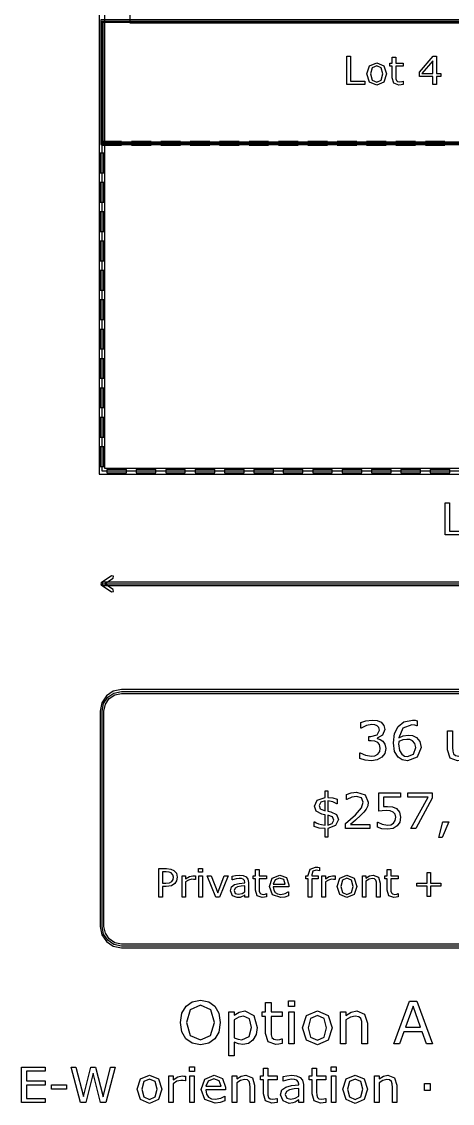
# Model space of a CAD drawing. Extents: x -1 to 182, y 89 to 480.
# Drawn here: x 0.4 to 23.7, y 311.1 to 369.6 of the extents above; entities that cross this region are included whole.
import ezdxf

# ---------------------------------------------------------------- set-up
doc = ezdxf.new("R2010")
doc.units = 0

msp = doc.modelspace()

# ---------------------------------------------------------------- linework, layer by layer
at = {"layer": 'Layer 1', "color": 7}
for points in [[(4.603848, 464.767334), (4.603848, 345.123108), (64.187733, 345.123108), (64.187733, 464.767334), (4.603848, 464.767334)], [(4.92114, 464.450042), (63.870439, 464.450042), (63.870439, 345.440402), (4.92114, 345.440402), (4.92114, 464.450042)], [(4.762494, 369.623391), (64.029086, 369.623391), (64.029086, 363.008816), (4.762494, 363.008816), (4.762494, 369.623391)], [(4.82864, 369.557245), (63.96294, 369.557245), (63.96294, 363.074962), (4.82864, 363.074962), (4.82864, 369.557245)], [(4.762494, 363.008816), (64.029086, 363.008816), (64.029086, 345.281755), (4.762494, 345.281755), (4.762494, 363.008816)], [(17.280577, 326.424533), (17.204355, 326.601523), (16.958892, 326.690666), (16.958892, 326.155815), (17.196603, 326.234621), (17.280577, 326.424533), (17.280577, 326.424533)], [(2.840908, 311.87531), (2.034757, 311.87531), (2.034757, 312.109145), (2.840908, 312.109145), (2.840908, 311.87531)]]:
    msp.add_lwpolyline(points, close=True, dxfattribs=at)
for points in [[(6.257491, 381.622127), (6.257491, 369.53089), (62.534089, 369.53089), (62.534089, 381.622127), (6.257491, 381.622127)], [(4.696348, 369.689537), (4.696348, 362.94267), (64.095232, 362.94267), (64.095232, 369.689537), (4.696348, 369.689537)], [(18.957475, 366.183812), (17.983893, 366.183812), (17.983893, 367.722735), (18.188531, 367.722735), (18.188531, 366.365713), (18.957475, 366.365713), (18.957475, 366.183812)], [(20.130529, 366.760521), (19.985835, 366.315069), (19.598262, 366.151774), (19.208622, 366.315069), (19.064962, 366.760521), (19.208622, 367.20597), (19.598262, 367.370303), (19.985835, 367.20597), (20.130529, 366.760521), (20.130529, 366.760521)], [(21.030731, 366.194147), (20.910842, 366.170387), (20.79612, 366.161074), (20.527403, 366.25616), (20.435419, 366.561049), (20.435419, 367.174964), (20.304161, 367.174964), (20.304161, 367.338262), (20.435419, 367.338262), (20.435419, 367.670025), (20.629723, 367.670025), (20.629723, 367.338262), (21.030731, 367.338262), (21.030731, 367.174964), (20.629723, 367.174964), (20.629723, 366.648899), (20.633858, 366.506273), (20.662797, 366.411189), (20.724808, 366.350211), (20.846765, 366.331611), (20.945983, 366.345052), (21.020397, 366.368811), (21.030732, 366.368811), (21.030731, 366.194147)], [(23.061612, 366.61686), (22.833203, 366.61686), (22.833203, 366.183812), (22.634766, 366.183812), (22.634766, 366.61686), (21.897861, 366.61686), (21.897861, 366.854572), (22.643034, 367.722735), (22.833203, 367.722735), (22.833203, 366.782225), (23.061612, 366.782225), (23.061612, 366.61686)], [(22.634766, 366.782225), (22.634766, 367.476755), (22.03842, 366.782225), (22.634766, 366.782225)], [(19.930025, 366.760521), (19.842175, 367.093316), (19.598262, 367.202869), (19.352283, 367.093316), (19.265466, 366.760521), (19.353316, 366.430824), (19.598262, 366.319204), (19.841141, 366.429792), (19.930025, 366.760521), (19.930025, 366.760521)], [(4.762494, 363.101317), (4.762494, 362.916315), (5.820826, 362.916315), (5.820826, 363.101317), (4.762494, 363.101317)], [(6.349992, 363.101317), (6.349992, 362.916315), (7.408324, 362.916315), (7.408324, 363.101317), (6.349992, 363.101317)], [(7.93749, 363.101317), (7.93749, 362.916315), (8.995822, 362.916315), (8.995822, 363.101317), (7.93749, 363.101317)], [(9.524988, 363.101317), (9.524988, 362.916315), (10.58332, 362.916315), (10.58332, 363.101317), (9.524988, 363.101317)], [(11.112486, 363.101317), (11.112486, 362.916315), (12.170818, 362.916315), (12.170818, 363.101317), (11.112486, 363.101317)], [(12.699984, 363.101317), (12.699984, 362.916315), (13.758316, 362.916315), (13.758316, 363.101317), (12.699984, 363.101317)], [(14.287482, 363.101317), (14.287482, 362.916315), (15.345814, 362.916315), (15.345814, 363.101317), (14.287482, 363.101317)], [(15.87498, 363.101317), (15.87498, 362.916315), (16.933312, 362.916315), (16.933312, 363.101317), (15.87498, 363.101317)], [(17.462478, 363.101317), (17.462478, 362.916315), (18.52081, 362.916315), (18.52081, 363.101317), (17.462478, 363.101317)], [(19.049976, 363.101317), (19.049976, 362.916315), (20.108308, 362.916315), (20.108308, 363.101317), (19.049976, 363.101317)], [(20.637474, 363.101317), (20.637474, 362.916315), (21.695806, 362.916315), (21.695806, 363.101317), (20.637474, 363.101317)], [(22.224972, 363.101317), (22.224972, 362.916315), (23.283304, 362.916315), (23.283304, 363.101317), (22.224972, 363.101317)], [(4.669993, 362.47965), (4.669993, 361.421318), (4.854995, 361.421318), (4.854995, 362.47965), (4.669993, 362.47965)], [(4.669993, 360.892152), (4.669993, 359.83382), (4.854995, 359.83382), (4.854995, 360.892152), (4.669993, 360.892152)], [(4.669993, 359.304654), (4.669993, 358.246322), (4.854995, 358.246322), (4.854995, 359.304654), (4.669993, 359.304654)], [(4.669993, 357.717156), (4.669993, 356.658824), (4.854995, 356.658824), (4.854995, 357.717156), (4.669993, 357.717156)], [(4.669993, 356.129658), (4.669993, 355.071326), (4.854995, 355.071326), (4.854995, 356.129658), (4.669993, 356.129658)], [(4.669993, 354.54216), (4.669993, 353.483828), (4.854995, 353.483828), (4.854995, 354.54216), (4.669993, 354.54216)], [(4.669993, 352.954662), (4.669993, 351.89633), (4.854995, 351.89633), (4.854995, 352.954662), (4.669993, 352.954662)], [(4.669993, 351.367164), (4.669993, 350.308832), (4.854995, 350.308832), (4.854995, 351.367164), (4.669993, 351.367164)], [(4.669993, 349.779666), (4.669993, 348.721334), (4.854995, 348.721334), (4.854995, 349.779666), (4.669993, 349.779666)], [(4.669993, 348.192168), (4.669993, 347.133836), (4.854995, 347.133836), (4.854995, 348.192168), (4.669993, 348.192168)], [(4.669993, 346.60467), (4.669993, 345.546338), (4.854995, 345.546338), (4.854995, 346.60467), (4.669993, 346.60467)], [(5.027077, 345.374256), (5.027077, 345.189254), (6.085409, 345.189254), (6.085409, 345.374256), (5.027077, 345.374256)], [(6.614575, 345.374256), (6.614575, 345.189254), (7.672907, 345.189254), (7.672907, 345.374256), (6.614575, 345.374256)], [(8.202073, 345.374256), (8.202073, 345.189254), (9.260405, 345.189254), (9.260405, 345.374256), (8.202073, 345.374256)], [(9.789571, 345.374256), (9.789571, 345.189254), (10.847903, 345.189254), (10.847903, 345.374256), (9.789571, 345.374256)], [(11.377069, 345.374256), (11.377069, 345.189254), (12.435401, 345.189254), (12.435401, 345.374256), (11.377069, 345.374256)], [(12.964567, 345.374256), (12.964567, 345.189254), (14.022899, 345.189254), (14.022899, 345.374256), (12.964567, 345.374256)], [(14.552065, 345.374256), (14.552065, 345.189254), (15.610397, 345.189254), (15.610397, 345.374256), (14.552065, 345.374256)], [(16.139563, 345.374256), (16.139563, 345.189254), (17.197895, 345.189254), (17.197895, 345.374256), (16.139563, 345.374256)], [(17.727061, 345.374256), (17.727061, 345.189254), (18.785393, 345.189254), (18.785393, 345.374256), (17.727061, 345.374256)], [(19.314559, 345.374256), (19.314559, 345.189254), (20.372891, 345.189254), (20.372891, 345.374256), (19.314559, 345.374256)], [(20.902057, 345.374256), (20.902057, 345.189254), (21.960389, 345.189254), (21.960389, 345.374256), (20.902057, 345.374256)], [(22.489555, 345.374256), (22.489555, 345.189254), (23.547887, 345.189254), (23.547887, 345.374256), (22.489555, 345.374256)], [(24.392925, 341.842176), (23.297644, 341.842176), (23.297644, 343.573464), (23.527862, 343.573464), (23.527862, 342.046815), (24.392925, 342.046815), (24.392925, 341.842176)], [(5.279774, 339.624743), (4.723737, 339.254224), (4.692681, 339.196346), (4.723737, 339.138468), (5.279774, 338.767949), (5.375892, 338.787581), (5.356771, 338.883699), (4.888067, 339.196346), (5.356772, 339.508988), (5.375894, 339.605106), (5.279776, 339.624738), (5.279774, 339.624743)], [(4.762494, 339.288847), (4.762494, 339.103845), (64.029086, 339.103845), (64.029086, 339.288847), (4.762494, 339.288847)], [(4.762494, 339.196346), (64.029086, 339.196346)], [(5.820826, 333.481456), (5.367594, 333.389978), (4.997523, 333.140491), (4.748036, 332.77042), (4.656557, 332.317188), (4.656557, 320.675536), (4.748036, 320.222304), (4.997523, 319.852233), (5.367594, 319.602746), (5.820826, 319.511268), (62.970754, 319.511268), (63.423986, 319.602746), (63.794057, 319.852233), (64.043544, 320.222304), (64.135022, 320.675536), (64.135022, 332.317188), (64.043544, 332.77042), (63.794057, 333.140491), (63.423986, 333.389978), (62.970754, 333.481456), (5.820826, 333.481456)], [(5.820826, 333.37552), (62.970754, 333.37552), (63.38347, 333.292606), (63.719788, 333.066222), (63.946172, 332.729904), (64.029086, 332.317188), (64.029086, 320.675536), (63.946172, 320.26282), (63.719788, 319.926502), (63.38347, 319.700118), (62.970754, 319.617204), (5.820826, 319.617204), (5.40811, 319.700118), (5.071792, 319.926502), (4.845408, 320.26282), (4.762494, 320.675536), (4.762494, 332.317188), (4.845408, 332.729904), (5.071792, 333.066222), (5.40811, 333.292606), (5.820826, 333.37552), (5.820826, 333.37552)], [(5.820826, 333.269584), (62.970754, 333.269584), (63.342955, 333.195235), (63.64552, 332.991954), (63.848801, 332.689389), (63.92315, 332.317188), (63.92315, 320.675536), (63.848801, 320.303335), (63.64552, 320.00077), (63.342955, 319.797489), (62.970754, 319.72314), (5.820826, 319.72314), (5.448625, 319.797489), (5.14606, 320.00077), (4.942779, 320.303335), (4.868431, 320.675536), (4.868431, 332.317188), (4.942779, 332.689389), (5.14606, 332.991954), (5.448625, 333.195235), (5.820826, 333.269584), (5.820826, 333.269584)], [(19.924017, 330.690286), (20.036284, 330.536809), (20.080338, 330.298063), (20.027758, 330.032318), (19.879963, 329.821996), (19.628428, 329.6742), (19.312944, 329.627305), (18.966196, 329.669937), (18.686239, 329.760888), (18.686239, 330.057898), (18.707556, 330.057898), (18.991776, 329.925736), (19.30726, 329.873155), (19.497688, 329.902998), (19.661114, 329.991107), (19.757749, 330.128952), (19.790435, 330.31938), (19.753486, 330.506964), (19.654009, 330.624915), (19.499109, 330.684602), (19.302997, 330.701642), (19.175097, 330.701642), (19.175097, 330.937544), (19.274574, 330.937544), (19.618481, 331.027073), (19.747801, 331.2914), (19.715115, 331.424982), (19.624165, 331.520195), (19.493424, 331.571355), (19.335682, 331.585563), (19.048619, 331.537248), (18.761557, 331.400821), (18.747346, 331.400821), (18.747346, 331.697831), (19.015934, 331.788781), (19.342787, 331.831414), (19.615639, 331.802992), (19.828804, 331.712042), (19.983704, 331.547193), (20.036284, 331.321239), (19.911228, 331.01286), (19.618481, 330.848014), (19.618481, 330.828118), (19.774802, 330.779799), (19.924017, 330.69027), (19.924017, 330.690286)], [(21.991718, 330.35775), (21.778553, 329.830521), (21.25843, 329.627305), (20.97421, 329.67562), (20.748255, 329.819151), (20.559249, 330.131793), (20.493878, 330.600759), (20.553564, 331.099564), (20.746834, 331.486104), (21.069424, 331.736217), (21.52986, 331.827167), (21.670549, 331.82005), (21.785658, 331.794465), (21.785658, 331.523037), (21.771448, 331.523037), (21.650654, 331.562827), (21.487228, 331.582724), (20.99979, 331.390875), (20.788046, 330.875018), (21.022528, 330.984441), (21.291116, 331.022811), (21.52844, 330.997226), (21.740183, 330.897748), (21.927769, 330.678901), (21.991718, 330.357731), (21.991718, 330.35775)], [(24.751494, 329.671358), (24.484327, 329.671358), (24.484327, 329.847576), (24.225687, 329.684148), (23.952836, 329.627305), (23.563455, 329.779361), (23.424187, 330.22843), (23.424187, 331.258726), (23.691353, 331.258726), (23.691353, 330.354908), (23.702723, 330.147427), (23.75104, 330.001052), (23.850517, 329.910102), (24.028155, 329.88168), (24.254109, 329.935682), (24.484328, 330.073529), (24.484328, 331.258726), (24.751494, 331.258726), (24.751494, 329.671358)], [(21.703234, 330.346373), (21.663444, 330.565223), (21.535545, 330.715858), (21.390593, 330.775545), (21.224324, 330.789753), (20.99979, 330.761331), (20.786625, 330.673223), (20.782363, 330.612115), (20.780934, 330.53964), (20.826409, 330.184363), (20.954308, 329.979727), (21.094997, 329.887356), (21.261266, 329.858931), (21.585276, 329.983989), (21.703228, 330.34637), (21.703234, 330.346373)], [(17.524748, 326.458122), (17.368427, 326.124808), (16.958892, 325.968487), (16.958892, 325.500816), (16.806447, 325.500816), (16.806447, 325.962029), (16.486053, 325.994326), (16.226379, 326.077009), (16.226379, 326.332807), (16.247051, 326.332807), (16.334901, 326.279838), (16.457632, 326.224286), (16.613953, 326.177778), (16.806448, 326.153224), (16.806448, 326.712619), (16.710847, 326.732013), (16.629456, 326.752677), (16.327149, 326.911583), (16.235424, 327.175131), (16.385285, 327.498108), (16.806448, 327.651846), (16.806448, 328.003244), (16.958893, 328.003244), (16.958893, 327.654429), (17.226318, 327.623425), (17.456278, 327.557536), (17.456278, 327.304322), (17.438191, 327.304322), (17.235362, 327.408967), (16.958893, 327.467104), (16.958893, 326.910289), (17.042867, 326.892191), (17.121673, 326.87539), (17.418813, 326.73328), (17.524749, 326.458103), (17.524748, 326.458122)], [(19.218441, 325.967196), (17.916197, 325.967196), (17.916197, 326.237206), (18.187497, 326.469748), (18.442003, 326.701001), (18.781776, 327.082114), (18.873501, 327.388295), (18.774024, 327.622131), (18.498847, 327.707398), (18.244341, 327.666057), (17.976916, 327.539449), (17.963997, 327.539449), (17.963997, 327.810749), (18.208167, 327.893432), (18.505306, 327.930899), (18.969102, 327.787495), (19.13705, 327.401215), (19.108628, 327.1958), (19.027238, 327.016225), (18.908382, 326.858613), (18.74431, 326.68679), (18.458798, 326.423239), (18.183621, 326.188112), (19.21844, 326.188112), (19.218441, 325.967196)], [(20.885004, 326.578269), (20.835911, 326.321179), (20.701553, 326.114473), (20.479344, 325.974948), (20.182205, 325.927146), (19.878607, 325.960738), (19.631852, 326.039544), (19.631852, 326.312136), (19.649939, 326.312136), (19.897985, 326.197156), (20.177038, 326.150647), (20.354029, 326.176497), (20.507767, 326.266929), (20.593033, 326.399996), (20.622747, 326.579571), (20.587865, 326.74752), (20.493556, 326.857333), (20.329483, 326.925804), (20.115026, 326.946468), (19.895401, 326.930963), (19.714534, 326.899957), (19.714534, 327.890852), (20.872085, 327.890852), (20.872085, 327.664768), (19.963873, 327.664768), (19.963873, 327.153171), (20.077561, 327.160923), (20.17833, 327.163569), (20.452215, 327.136441), (20.667963, 327.043422), (20.82816, 326.85997), (20.885004, 326.578335), (20.885004, 326.578269)], [(22.58774, 327.602753), (21.716993, 325.967196), (21.440525, 325.967196), (22.366824, 327.664766), (21.271285, 327.664766), (21.271285, 327.890849), (22.58774, 327.890849), (22.58774, 327.602753)], [(16.806447, 326.932252), (16.806447, 327.46581), (16.573903, 327.389589), (16.479593, 327.20872), (16.549357, 327.03173), (16.806447, 326.932252), (16.806447, 326.932252)], [(23.497244, 326.33539), (23.132926, 325.48919), (22.944307, 325.48919), (23.169099, 326.33539), (23.497244, 326.33539)], [(8.828907, 323.336868), (8.792734, 323.146699), (8.693515, 322.995805), (8.505413, 322.875917), (8.231528, 322.836642), (8.02689, 322.836642), (8.02689, 322.263034), (7.822252, 322.263034), (7.822252, 323.801957), (8.239797, 323.801957), (8.474407, 323.778171), (8.644939, 323.705826), (8.780332, 323.559065), (8.828907, 323.336855), (8.828907, 323.336868)], [(8.616001, 323.331709), (8.588095, 323.470202), (8.503346, 323.56632), (8.389658, 323.611796), (8.229462, 323.626269), (8.02689, 323.626269), (8.02689, 323.011322), (8.199489, 323.011322), (8.401027, 323.033018), (8.527117, 323.104331), (8.59533, 323.208717), (8.616002, 323.331706), (8.616001, 323.331709)], [(9.803524, 323.205619), (9.793189, 323.205619), (9.70844, 323.220092), (9.612322, 323.225251), (9.438689, 323.184944), (9.277459, 323.082625), (9.277459, 322.263034), (9.083156, 322.263034), (9.083156, 323.417484), (9.277459, 323.417484), (9.277459, 323.246952), (9.481064, 323.378209), (9.661931, 323.417484), (9.735311, 323.414388), (9.803524, 323.405101), (9.803524, 323.205619)], [(10.19523, 323.610762), (9.976123, 323.610762), (9.976123, 323.8123), (10.19523, 323.8123), (10.19523, 323.610762)], [(10.182828, 322.263034), (9.988525, 322.263034), (9.988525, 323.417484), (10.182828, 323.417484), (10.182828, 322.263034)], [(11.565688, 323.417484), (11.098533, 322.263034), (10.903197, 322.263034), (10.439143, 323.417484), (10.649982, 323.417484), (11.007583, 322.49868), (11.362083, 323.417484), (11.565688, 323.417484)], [(12.675696, 322.263034), (12.482426, 322.263034), (12.482426, 322.386023), (12.412147, 322.336413), (12.327397, 322.286804), (12.215776, 322.247532), (12.067982, 322.230996), (11.803399, 322.334347), (11.694879, 322.597898), (11.750689, 322.809771), (11.911919, 322.937927), (12.165134, 323.000972), (12.482426, 323.025763), (12.482426, 323.055735), (12.458656, 323.165291), (12.392511, 323.233503), (12.293292, 323.265542), (12.172369, 323.273797), (12.001837, 323.253133), (11.807534, 323.195255), (11.797199, 323.195255), (11.797199, 323.392658), (11.96153, 323.426765), (12.173403, 323.445365), (12.385276, 323.424702), (12.542372, 323.356487), (12.641591, 323.233498), (12.675697, 323.04643), (12.675696, 322.263034)], [(13.649279, 322.273369), (13.52939, 322.249609), (13.414668, 322.240296), (13.145951, 322.335382), (13.053967, 322.640271), (13.053967, 323.254186), (12.922709, 323.254186), (12.922709, 323.417484), (13.053967, 323.417484), (13.053967, 323.749247), (13.24827, 323.749247), (13.24827, 323.417484), (13.649279, 323.417484), (13.649279, 323.254186), (13.24827, 323.254186), (13.24827, 322.728121), (13.252406, 322.585495), (13.281345, 322.490411), (13.343356, 322.429433), (13.465312, 322.410833), (13.564531, 322.424274), (13.638945, 322.448033), (13.649279, 322.448033), (13.649279, 322.273369)], [(14.850238, 322.820106), (13.999645, 322.820106), (14.031684, 322.634069), (14.119534, 322.504879), (14.246658, 322.430465), (14.409955, 322.405673), (14.646633, 322.452182), (14.817165, 322.545201), (14.827499, 322.545201), (14.827499, 322.333328), (14.626995, 322.264082), (14.412021, 322.236176), (13.96347, 322.391206), (13.80224, 322.833554), (13.956236, 323.283139), (14.363445, 323.449538), (14.723113, 323.313111), (14.850237, 322.925539), (14.850238, 322.820106)], [(16.510083, 323.683101), (16.499748, 323.683101), (16.416032, 323.701701), (16.325082, 323.712047), (16.143181, 323.656238), (16.087371, 323.456766), (16.087371, 323.417492), (16.437736, 323.417492), (16.437736, 323.254194), (16.093571, 323.254194), (16.093571, 322.263034), (15.899268, 322.263034), (15.899268, 323.254186), (15.76801, 323.254186), (15.76801, 323.417484), (15.899268, 323.417484), (15.899268, 323.455724), (16.001587, 323.770951), (16.297176, 323.881538), (16.413964, 323.875347), (16.510083, 323.860875), (16.510083, 323.683101)], [(17.353441, 323.205611), (17.343106, 323.205611), (17.258357, 323.220084), (17.162239, 323.225243), (16.988606, 323.184936), (16.827376, 323.082617), (16.827376, 322.263034), (16.633073, 322.263034), (16.633073, 323.417484), (16.827376, 323.417484), (16.827376, 323.246952), (17.030981, 323.378209), (17.211848, 323.417484), (17.285229, 323.414388), (17.353442, 323.405101), (17.353441, 323.205611)], [(18.520293, 322.839743), (18.375599, 322.394291), (17.988027, 322.230996), (17.598387, 322.394291), (17.454727, 322.839743), (17.598387, 323.285192), (17.988027, 323.449525), (18.375599, 323.285192), (18.520293, 322.839743), (18.520293, 322.839743)], [(19.786364, 322.263034), (19.592061, 322.263034), (19.592061, 322.920359), (19.582758, 323.069187), (19.548652, 323.17874), (19.474238, 323.242819), (19.348148, 323.264515), (19.18175, 323.22524), (19.015352, 323.124987), (19.015352, 322.263034), (18.821049, 322.263034), (18.821049, 323.417484), (19.015352, 323.417484), (19.015352, 323.289328), (19.203454, 323.407149), (19.402924, 323.449525), (19.688178, 323.336868), (19.786363, 323.012341), (19.786364, 322.263034)], [(20.759947, 322.273379), (20.640058, 322.24962), (20.525336, 322.240306), (20.256619, 322.335392), (20.164635, 322.640282), (20.164635, 323.254196), (20.033377, 323.254196), (20.033377, 323.417494), (20.164635, 323.417494), (20.164635, 323.749258), (20.358938, 323.749258), (20.358938, 323.417494), (20.759947, 323.417494), (20.759947, 323.254196), (20.358938, 323.254196), (20.358938, 322.728131), (20.363074, 322.585505), (20.392013, 322.490422), (20.454024, 322.429443), (20.57598, 322.410843), (20.675199, 322.424284), (20.749613, 322.448044), (20.759948, 322.448044), (20.759947, 322.273379)], [(23.062646, 322.854224), (22.499373, 322.854224), (22.499373, 322.29095), (22.327808, 322.29095), (22.327808, 322.854224), (21.764536, 322.854224), (21.764536, 323.019588), (22.327808, 323.019588), (22.327808, 323.582859), (22.499373, 323.582859), (22.499373, 323.019588), (23.062646, 323.019588), (23.062646, 322.854224)], [(12.482426, 322.547254), (12.482426, 322.86868), (12.272621, 322.853176), (12.082452, 322.823204), (11.947059, 322.74879), (11.895383, 322.611331), (11.955328, 322.461469), (12.138262, 322.411859), (12.32533, 322.451134), (12.482426, 322.547252), (12.482426, 322.547254)], [(14.661102, 322.968934), (14.583588, 323.205611), (14.353111, 323.289328), (14.104031, 323.197343), (13.999645, 322.968934), (14.661102, 322.968934)], [(18.319789, 322.839743), (18.231939, 323.172538), (17.988027, 323.282091), (17.742047, 323.172538), (17.655231, 322.839743), (17.743081, 322.510046), (17.988027, 322.398426), (18.230906, 322.509014), (18.319789, 322.839743), (18.319789, 322.839743)], [(10.859272, 316.368829), (11.074762, 315.989006), (11.150726, 315.478962), (11.073212, 314.967364), (10.859272, 314.592193), (10.521308, 314.35655), (10.077925, 314.277485), (9.634542, 314.358101), (9.296579, 314.592193), (9.081088, 314.968915), (9.006674, 315.478962), (9.081088, 315.984355), (9.298129, 316.368829), (9.636092, 316.601371), (10.077925, 316.681986), (10.522859, 316.59982), (10.859272, 316.368829), (10.859272, 316.368829)], [(10.831367, 315.478962), (10.629829, 316.171942), (10.079475, 316.416887), (9.526021, 316.171942), (9.326034, 315.478962), (9.530672, 314.782881), (10.079475, 314.542584), (10.626728, 314.782881), (10.831367, 315.478962), (10.831367, 315.478962)], [(14.491604, 314.341043), (14.31177, 314.305388), (14.139688, 314.291445), (13.736612, 314.434073), (13.598636, 314.891408), (13.598636, 315.812281), (13.401749, 315.812281), (13.401749, 316.057227), (13.598636, 316.057227), (13.598636, 316.55487), (13.890091, 316.55487), (13.890091, 316.057227), (14.491604, 316.057227), (14.491604, 315.812281), (13.890091, 315.812281), (13.890091, 315.023183), (13.896293, 314.809244), (13.939701, 314.666615), (14.032718, 314.575149), (14.215653, 314.547243), (14.364481, 314.567405), (14.476102, 314.603062), (14.491604, 314.603062), (14.491604, 314.341043)], [(15.156678, 316.347122), (14.828017, 316.347122), (14.828017, 316.649427), (15.156678, 316.649427), (15.156678, 316.347122)], [(22.610478, 314.325544), (22.283366, 314.325544), (22.057024, 314.968915), (21.058636, 314.968915), (20.832294, 314.325544), (20.520685, 314.325544), (21.360943, 316.633927), (21.77022, 316.633927), (22.610478, 314.325544)], [(13.1382, 315.21231), (13.077738, 314.826288), (12.907206, 314.531734), (12.665361, 314.35345), (12.372356, 314.291437), (12.12741, 314.320893), (11.905718, 314.412362), (11.905718, 313.686825), (11.614263, 313.686825), (11.614263, 316.057219), (11.905718, 316.057219), (11.905718, 315.875836), (12.166167, 316.038616), (12.476225, 316.105277), (12.963017, 315.868084), (13.1382, 315.21231), (13.1382, 315.21231)], [(12.837443, 315.204558), (12.730473, 315.672745), (12.401811, 315.827772), (12.149114, 315.773514), (11.905718, 315.630885), (11.905718, 314.649552), (12.118108, 314.573588), (12.321196, 314.553427), (12.701017, 314.717757), (12.837443, 315.20455), (12.837443, 315.204558)], [(15.138075, 314.325544), (14.84662, 314.325544), (14.84662, 316.057219), (15.138075, 316.057219), (15.138075, 314.325544)], [(17.19066, 315.190606), (16.97362, 314.522431), (16.39226, 314.277485), (15.807801, 314.522431), (15.59231, 315.190606), (15.807801, 315.858781), (16.39226, 316.105277), (16.97362, 315.858781), (17.19066, 315.190606), (17.19066, 315.190606)], [(16.889904, 315.190606), (16.758129, 315.6898), (16.39226, 315.85413), (16.023291, 315.6898), (15.893067, 315.190606), (16.024841, 314.696063), (16.39226, 314.528633), (16.756579, 314.694513), (16.889904, 315.190606), (16.889904, 315.190606)], [(19.089767, 314.325544), (18.798312, 314.325544), (18.798312, 315.311528), (18.784361, 315.53477), (18.733201, 315.699103), (18.62158, 315.795221), (18.432445, 315.827775), (18.182848, 315.768865), (17.933251, 315.618487), (17.933251, 314.325544), (17.641796, 314.325544), (17.641796, 316.057219), (17.933251, 316.057219), (17.933251, 315.864983), (18.215404, 316.041717), (18.51461, 316.105277), (18.94249, 315.936296), (19.089768, 315.449506), (19.089767, 314.325544)], [(21.962456, 315.232463), (21.55783, 316.365728), (21.151654, 315.232463), (21.962456, 315.232463)], [(1.689817, 311.150548), (0.422454, 311.150548), (0.422454, 313.074201), (1.689817, 313.074201), (1.689817, 312.846824), (0.678252, 312.846824), (0.678252, 312.319727), (1.689817, 312.319727), (1.689817, 312.09235), (0.678252, 312.09235), (0.678252, 311.377925), (1.689817, 311.377925), (1.689817, 311.150548)], [(5.471235, 313.074201), (4.971266, 311.150548), (4.683171, 311.150548), (4.278803, 312.747349), (3.883479, 311.150548), (3.601843, 311.150548), (3.092831, 313.074201), (3.355088, 313.074201), (3.759456, 311.474818), (4.157364, 313.074201), (4.417038, 313.074201), (4.818821, 311.459314), (5.220605, 313.074201), (5.471235, 313.074201)], [(9.755206, 312.835198), (9.481321, 312.835198), (9.481321, 313.087121), (9.755206, 313.087121), (9.755206, 312.835198)], [(14.220044, 311.16346), (14.070183, 311.133744), (13.926781, 311.122129), (13.590884, 311.240985), (13.475905, 311.622098), (13.475905, 312.389492), (13.311832, 312.389492), (13.311832, 312.593613), (13.475905, 312.593613), (13.475905, 313.008315), (13.718784, 313.008315), (13.718784, 312.593613), (14.220044, 312.593613), (14.220044, 312.389492), (13.718784, 312.389492), (13.718784, 311.731911), (13.723951, 311.553627), (13.760124, 311.434771), (13.837639, 311.358547), (13.990084, 311.33529), (14.114108, 311.352091), (14.207125, 311.381804), (14.220045, 311.381804), (14.220044, 311.16346)], [(16.851663, 311.163468), (16.701802, 311.133752), (16.5584, 311.122137), (16.222504, 311.240993), (16.107524, 311.622106), (16.107524, 312.3895), (15.943451, 312.3895), (15.943451, 312.593621), (16.107524, 312.593621), (16.107524, 313.008323), (16.350403, 313.008323), (16.350403, 312.593621), (16.851663, 312.593621), (16.851663, 312.3895), (16.350403, 312.3895), (16.350403, 311.731919), (16.35557, 311.553635), (16.391743, 311.434779), (16.469258, 311.358555), (16.621703, 311.335298), (16.745727, 311.352099), (16.838744, 311.381812), (16.851664, 311.381812), (16.851663, 311.163468)], [(17.405892, 312.835198), (17.132008, 312.835198), (17.132008, 313.087121), (17.405892, 313.087121), (17.405892, 312.835198)], [(7.989166, 311.871433), (7.808299, 311.314621), (7.323833, 311.110498), (6.836783, 311.314621), (6.657208, 311.871433), (6.836783, 312.428246), (7.323833, 312.63366), (7.808299, 312.428246), (7.989166, 311.871433), (7.989166, 311.871433)], [(7.738536, 311.871433), (7.628724, 312.287429), (7.323833, 312.42437), (7.016359, 312.287429), (6.907838, 311.871433), (7.017651, 311.459314), (7.323833, 311.319789), (7.627432, 311.458023), (7.738536, 311.871433), (7.738536, 311.871433)], [(9.265573, 312.32877), (9.252653, 312.32877), (9.146716, 312.346868), (9.026569, 312.353324), (8.809528, 312.302939), (8.60799, 312.17504), (8.60799, 311.150548), (8.365111, 311.150548), (8.365111, 312.59361), (8.60799, 312.59361), (8.60799, 312.380446), (8.862497, 312.544517), (9.088581, 312.59361), (9.180306, 312.589721), (9.265572, 312.578106), (9.265573, 312.32877)], [(9.739703, 311.150548), (9.496824, 311.150548), (9.496824, 312.59361), (9.739703, 312.59361), (9.739703, 311.150548)], [(11.428229, 311.846888), (10.364987, 311.846888), (10.405037, 311.614343), (10.514849, 311.452855), (10.673754, 311.359838), (10.877875, 311.328832), (11.173722, 311.386966), (11.386887, 311.50324), (11.399807, 311.50324), (11.399807, 311.238397), (11.149177, 311.151839), (10.88046, 311.116959), (10.319771, 311.310745), (10.118233, 311.863681), (10.310728, 312.425663), (10.81974, 312.63366), (11.269324, 312.463128), (11.428229, 311.978661), (11.428229, 311.846888)], [(11.191809, 312.032922), (11.094916, 312.32877), (10.80682, 312.433413), (10.49547, 312.318433), (10.364987, 312.032922), (11.191809, 312.032922)], [(13.003066, 311.150548), (12.760187, 311.150548), (12.760187, 311.972203), (12.748559, 312.158236), (12.705925, 312.295179), (12.612908, 312.375279), (12.455295, 312.402409), (12.247298, 312.353316), (12.0393, 312.228001), (12.0393, 311.150548), (11.796421, 311.150548), (11.796421, 312.59361), (12.0393, 312.59361), (12.0393, 312.433413), (12.274428, 312.580691), (12.523766, 312.63366), (12.880333, 312.492841), (13.003065, 312.087182), (13.003066, 311.150548)], [(15.634685, 311.150548), (15.393098, 311.150548), (15.393098, 311.304284), (15.305248, 311.242274), (15.199311, 311.180261), (15.059785, 311.13117), (14.875042, 311.110506), (14.544314, 311.239697), (14.408663, 311.569134), (14.478426, 311.833976), (14.679964, 311.994174), (14.996482, 312.07298), (15.393098, 312.103986), (15.393098, 312.141451), (15.363384, 312.278394), (15.280702, 312.363658), (15.156678, 312.403708), (15.005525, 312.414054), (14.79236, 312.388204), (14.549481, 312.315859), (14.536561, 312.315859), (14.536561, 312.562612), (14.741975, 312.605247), (15.006817, 312.628503), (15.271658, 312.602654), (15.468028, 312.517389), (15.592051, 312.36365), (15.634684, 312.129815), (15.634685, 311.150548)], [(17.390389, 311.150548), (17.14751, 311.150548), (17.14751, 312.59361), (17.390389, 312.59361), (17.390389, 311.150548)], [(19.100877, 311.871433), (18.92001, 311.314621), (18.435544, 311.110498), (17.948494, 311.314621), (17.768919, 311.871433), (17.948494, 312.428246), (18.435544, 312.63366), (18.92001, 312.428246), (19.100877, 311.871433), (19.100877, 311.871433)], [(18.850247, 311.871433), (18.740435, 312.287429), (18.435544, 312.42437), (18.12807, 312.287429), (18.019549, 311.871433), (18.129362, 311.459314), (18.435544, 311.319789), (18.739143, 311.458023), (18.850247, 311.871433), (18.850247, 311.871433)], [(20.683466, 311.150548), (20.440587, 311.150548), (20.440587, 311.972203), (20.428959, 312.158236), (20.386325, 312.295179), (20.293308, 312.375279), (20.135695, 312.402409), (19.927698, 312.353316), (19.7197, 312.228001), (19.7197, 311.150548), (19.476821, 311.150548), (19.476821, 312.59361), (19.7197, 312.59361), (19.7197, 312.433413), (19.954828, 312.580691), (20.204166, 312.63366), (20.560733, 312.492841), (20.683465, 312.087182), (20.683466, 311.150548)], [(15.393098, 311.505822), (15.393098, 311.907607), (15.13084, 311.88824), (14.893129, 311.850772), (14.723889, 311.757755), (14.659293, 311.585933), (14.734224, 311.398605), (14.962892, 311.336595), (15.196728, 311.385686), (15.393098, 311.505833), (15.393098, 311.505822)], [(22.477928, 311.810714), (22.169161, 311.810714), (22.169161, 312.176323), (22.477928, 312.176323), (22.477928, 311.810714)]]:
    msp.add_lwpolyline(points, dxfattribs=at)

doc.saveas('drawing.dxf')
